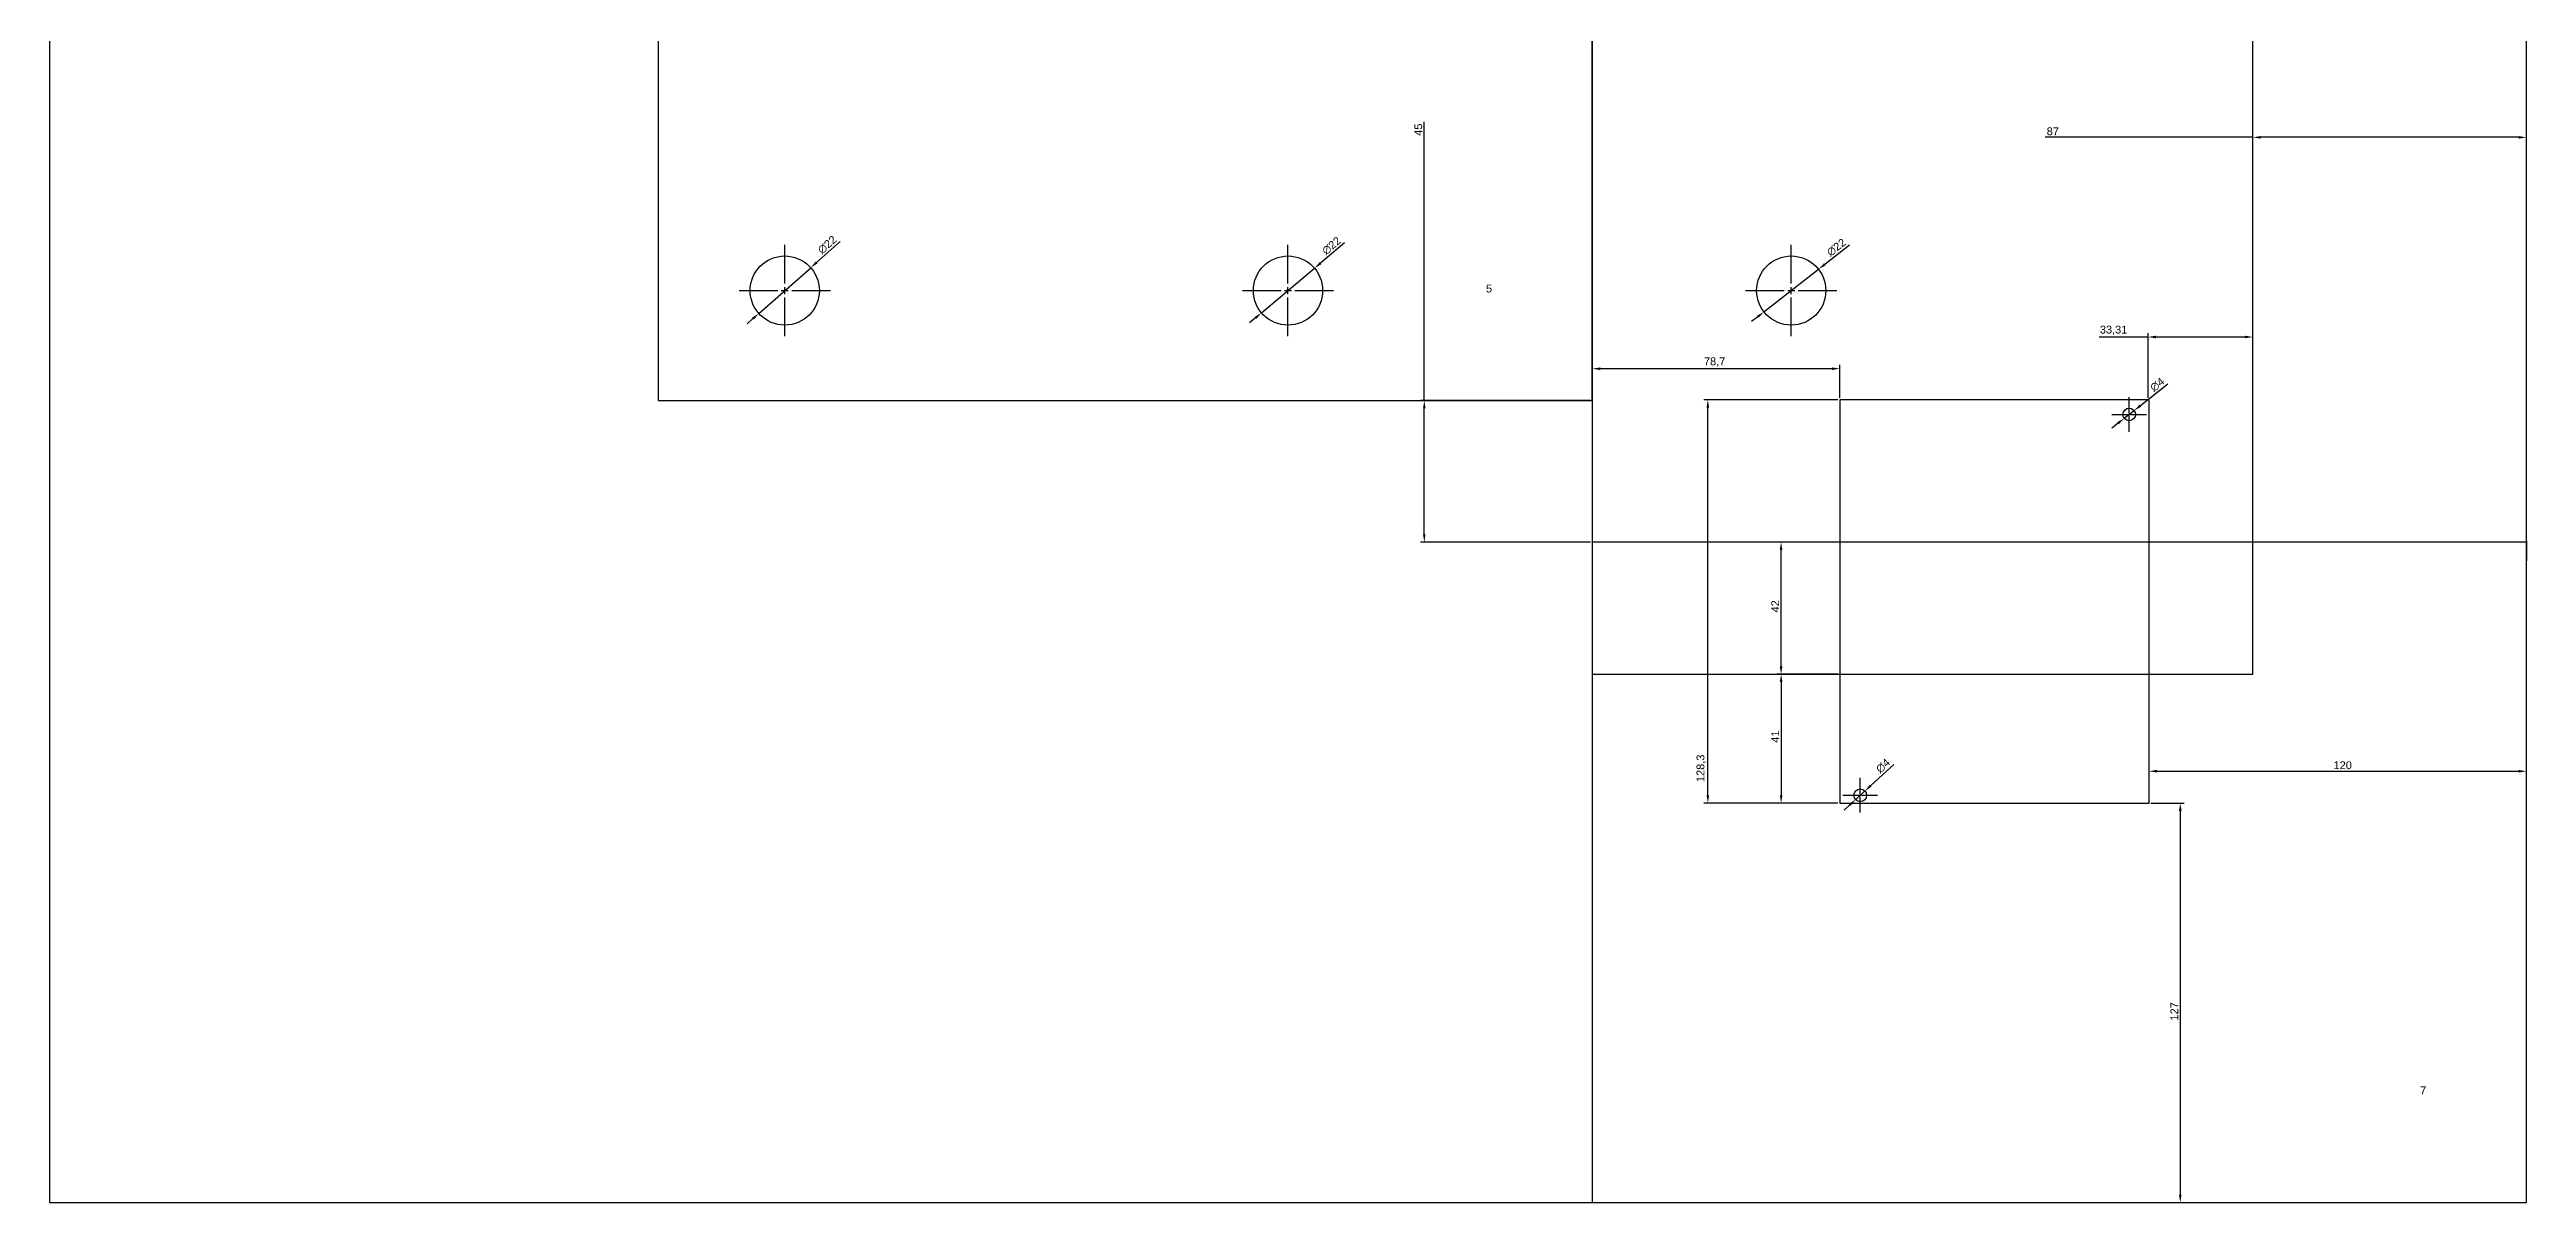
# Model space of a CAD drawing. Header units: millimetres. Extents: x 118 to 905, y 90 to 975.
# Drawn here: x 118 to 905, y 90 to 457 of the extents above; entities that cross this region are included whole.
import ezdxf

# ---------------------------------------------------------------- set-up
doc = ezdxf.new("R2010")
doc.units = ezdxf.units.MM
doc.linetypes.add('CENTER2', pattern=[28.575, 19.05, -3.175, 3.175, -3.175])
doc.styles.get("Standard").update_dxf_attribs({"font": 'arial.ttf'})
doc.dimstyles.new('ISO-25', dxfattribs={"dimtxt": 2.5, "dimasz": 2.5, "dimexe": 1.25, "dimexo": 0.625, "dimtad": 1, "dimtxsty": 'Standard', "dimcen": 2.5, "dimadec": 0, "dimazin": 0, "dimtfac": 1, "dimtmove": 0, "dimatfit": 3, "dimfxl": 1, "dimarcsym": 0})

# ---------------------------------------------------------------- blocks, each defined once
blk = doc.blocks.new('*D9')
at = {"color": 0, "lineweight": -2, "transparency": 16777216}
for p, q in [((369.08, 395.94), (361.56, 389.31)), ((343.19, 373.1), (359.69, 387.65)), ((341.32, 371.44), (339.44, 369.79))]:
    blk.add_line(p, q, dxfattribs=at)
at = {"color": 0, "transparency": 16777216}
for points in [[(361.28, 389.62), (361.84, 388.99), (359.69, 387.65)], [(341.04, 371.75), (341.59, 371.13), (343.19, 373.1)]]:
    blk.add_solid(points, dxfattribs=at)
at = {"layer": 'Defpoints', "color": 0, "transparency": 16777216}
for p in [(359.69, 387.65), (343.19, 373.1)]:
    blk.add_point(p, dxfattribs=at)
at = {"color": 0, "transparency": 16777216, "insert": (364.95, 394.93), "char_height": 2.5, "attachment_point": 5, "rotation": 41.4264}
blk.add_mtext('∅22', dxfattribs=at)
blk = doc.blocks.new('*D10')
at = {"color": 0, "lineweight": -2, "transparency": 16777216}
for p, q in [((529.43, 395.53), (521.76, 389.07)), ((503.02, 373.29), (519.85, 387.46)), ((501.11, 371.68), (499.2, 370.07))]:
    blk.add_line(p, q, dxfattribs=at)
at = {"color": 0, "transparency": 16777216}
for points in [[(521.49, 389.39), (522.03, 388.75), (519.85, 387.46)], [(500.84, 372), (501.38, 371.36), (503.02, 373.29)]]:
    blk.add_solid(points, dxfattribs=at)
at = {"layer": 'Defpoints', "color": 0, "transparency": 16777216}
for p in [(519.85, 387.46), (503.02, 373.29)]:
    blk.add_point(p, dxfattribs=at)
at = {"color": 0, "transparency": 16777216, "insert": (525.28, 394.61), "char_height": 2.5, "attachment_point": 5, "rotation": 40.10571}
blk.add_mtext('∅22', dxfattribs=at)
blk = doc.blocks.new('*D12')
at = {"color": 0, "lineweight": -2, "transparency": 16777216}
for p, q in [((689.97, 394.86), (682.07, 388.69)), ((662.77, 373.6), (680.1, 387.15)), ((660.8, 372.06), (658.83, 370.52))]:
    blk.add_line(p, q, dxfattribs=at)
at = {"color": 0, "transparency": 16777216}
for points in [[(681.82, 389.02), (682.33, 388.36), (680.1, 387.15)], [(660.55, 372.39), (661.06, 371.73), (662.77, 373.6)]]:
    blk.add_solid(points, dxfattribs=at)
at = {"layer": 'Defpoints', "color": 0, "transparency": 16777216}
for p in [(680.1, 387.15), (662.77, 373.6)]:
    blk.add_point(p, dxfattribs=at)
at = {"color": 0, "transparency": 16777216, "insert": (685.79, 394.1), "char_height": 2.5, "attachment_point": 5, "rotation": 38.02015}
blk.add_mtext('∅22', dxfattribs=at)
blk = doc.blocks.new('*U22')
at = {"color": 0, "linetype": 'CENTER2', "transparency": 16777216}
for p, q in [((0, 2.2), (0, 14.5)), ((-14.5, 0), (-2.2, 0)), ((2.2, 0), (14.5, 0)), ((0, -14.5), (0, -2.2))]:
    blk.add_line(p, q, dxfattribs=at)
at = {"color": 0, "linetype": 'Continuous', "transparency": 16777216}
for p, q in [((-1.1, 0), (1.1, 0)), ((0, -1.1), (0, 1.1))]:
    blk.add_line(p, q, dxfattribs=at)
blk = doc.blocks.new('*U23')
at = {"color": 0, "linetype": 'CENTER2', "transparency": 16777216}
for p, q in [((0, 2.2), (0, 14.5)), ((-14.5, 0), (-2.2, 0)), ((2.2, 0), (14.5, 0)), ((0, -14.5), (0, -2.2))]:
    blk.add_line(p, q, dxfattribs=at)
at = {"color": 0, "linetype": 'Continuous', "transparency": 16777216}
for p, q in [((-1.1, 0), (1.1, 0)), ((0, -1.1), (0, 1.1))]:
    blk.add_line(p, q, dxfattribs=at)
blk = doc.blocks.new('*U24')
at = {"color": 0, "linetype": 'CENTER2', "transparency": 16777216}
for p, q in [((0, 2.2), (0, 14.5)), ((-14.5, 0), (-2.2, 0)), ((2.2, 0), (14.5, 0)), ((0, -14.5), (0, -2.2))]:
    blk.add_line(p, q, dxfattribs=at)
at = {"color": 0, "linetype": 'Continuous', "transparency": 16777216}
for p, q in [((-1.1, 0), (1.1, 0)), ((0, -1.1), (0, 1.1))]:
    blk.add_line(p, q, dxfattribs=at)
blk = doc.blocks.new('*D27')
at = {"color": 0, "lineweight": -2, "transparency": 16777216}
for p, q in [((791.22, 350.64), (782.43, 343.75)), ((777.31, 339.74), (780.46, 342.21)), ((775.35, 338.2), (773.38, 336.65))]:
    blk.add_line(p, q, dxfattribs=at)
at = {"color": 0, "transparency": 16777216}
for points in [[(775.09, 338.52), (775.6, 337.87), (777.31, 339.74)], [(782.17, 344.08), (782.69, 343.42), (780.46, 342.21)]]:
    blk.add_solid(points, dxfattribs=at)
at = {"layer": 'Defpoints', "color": 0, "transparency": 16777216}
for p in [(777.31, 339.74), (780.46, 342.21)]:
    blk.add_point(p, dxfattribs=at)
at = {"color": 0, "transparency": 16777216, "insert": (787.8, 350.46), "char_height": 2.5, "attachment_point": 5, "rotation": 38.098}
blk.add_mtext('∅4', dxfattribs=at)
blk = doc.blocks.new('*D28')
at = {"color": 0, "lineweight": -2, "transparency": 16777216}
for p, q in [((704.01, 229.69), (696.69, 222.93)), ((691.92, 218.52), (694.86, 221.23)), ((690.08, 216.82), (688.25, 215.12))]:
    blk.add_line(p, q, dxfattribs=at)
at = {"color": 0, "transparency": 16777216}
for points in [[(696.41, 223.23), (696.98, 222.62), (694.86, 221.23)], [(689.8, 217.13), (690.36, 216.51), (691.92, 218.52)]]:
    blk.add_solid(points, dxfattribs=at)
at = {"layer": 'Defpoints', "color": 0, "transparency": 16777216}
for p in [(694.86, 221.23), (691.92, 218.52)]:
    blk.add_point(p, dxfattribs=at)
at = {"color": 0, "transparency": 16777216, "insert": (700.62, 229.24), "char_height": 2.5, "attachment_point": 5, "rotation": 42.73123}
blk.add_mtext('∅4', dxfattribs=at)
blk = doc.blocks.new('*U29')
at = {"color": 0, "linetype": 'CENTER2', "transparency": 16777216}
for p, q in [((-5.5, 0), (-0.4, 0)), ((0, 0.4), (0, 5.5)), ((0.4, 0), (5.5, 0)), ((0, -5.5), (0, -0.4))]:
    blk.add_line(p, q, dxfattribs=at)
at = {"color": 0, "linetype": 'Continuous', "transparency": 16777216}
for p, q in [((-0.2, 0), (0.2, 0)), ((0, -0.2), (0, 0.2))]:
    blk.add_line(p, q, dxfattribs=at)
blk = doc.blocks.new('*U30')
at = {"color": 0, "linetype": 'CENTER2', "transparency": 16777216}
for p, q in [((-5.5, 0), (-0.4, 0)), ((0, 0.4), (0, 5.5)), ((0.4, 0), (5.5, 0)), ((0, -5.5), (0, -0.4))]:
    blk.add_line(p, q, dxfattribs=at)
at = {"color": 0, "linetype": 'Continuous', "transparency": 16777216}
for p, q in [((-0.2, 0), (0.2, 0)), ((0, -0.2), (0, 0.2))]:
    blk.add_line(p, q, dxfattribs=at)
blk = doc.blocks.new('*D35')
at = {"color": 0, "lineweight": -2, "transparency": 16777216}
for p, q in [((785.81, 217.37), (796.37, 217.37)), ((795.12, 214.87), (795.12, 92.87)), ((785.81, 90.37), (796.37, 90.37))]:
    blk.add_line(p, q, dxfattribs=at)
at = {"color": 0, "transparency": 16777216}
for points in [[(794.7, 214.87), (795.54, 214.87), (795.12, 217.37)], [(794.7, 92.87), (795.54, 92.87), (795.12, 90.37)]]:
    blk.add_solid(points, dxfattribs=at)
at = {"layer": 'Defpoints', "color": 0, "transparency": 16777216}
for p in [(785.19, 217.37), (785.19, 90.37), (795.12, 90.37)]:
    blk.add_point(p, dxfattribs=at)
at = {"color": 0, "transparency": 16777216, "insert": (793.24, 151.13), "char_height": 2.5, "attachment_point": 5, "rotation": 90}
blk.add_mtext('127', dxfattribs=at)
blk = doc.blocks.new('*D36')
at = {"color": 0, "lineweight": -2, "transparency": 16777216}
for p, q in [((785.19, 218), (785.19, 228.76)), ((905.19, 218), (905.19, 228.76)), ((787.69, 227.51), (902.69, 227.51))]:
    blk.add_line(p, q, dxfattribs=at)
at = {"color": 0, "transparency": 16777216}
for points in [[(787.69, 227.93), (787.69, 227.09), (785.19, 227.51)], [(902.69, 227.93), (902.69, 227.09), (905.19, 227.51)]]:
    blk.add_solid(points, dxfattribs=at)
at = {"layer": 'Defpoints', "color": 0, "transparency": 16777216}
for p in [(905.19, 227.51), (785.19, 217.37), (905.19, 217.37)]:
    blk.add_point(p, dxfattribs=at)
at = {"color": 0, "transparency": 16777216, "insert": (846.77, 229.41), "char_height": 2.5, "attachment_point": 5}
blk.add_mtext('120', dxfattribs=at)
blk = doc.blocks.new('*D37')
at = {"color": 0, "lineweight": -2, "transparency": 16777216}
for p, q in [((686.26, 258.37), (666.97, 258.37)), ((668.22, 255.87), (668.22, 219.87)), ((686.26, 217.37), (666.97, 217.37))]:
    blk.add_line(p, q, dxfattribs=at)
at = {"color": 0, "transparency": 16777216}
for points in [[(667.81, 255.87), (668.64, 255.87), (668.22, 258.37)], [(667.81, 219.87), (668.64, 219.87), (668.22, 217.37)]]:
    blk.add_solid(points, dxfattribs=at)
at = {"layer": 'Defpoints', "color": 0, "transparency": 16777216}
for p in [(686.89, 258.37), (668.22, 217.37), (686.89, 217.37)]:
    blk.add_point(p, dxfattribs=at)
at = {"color": 0, "transparency": 16777216, "insert": (666.34, 238.53), "char_height": 2.5, "attachment_point": 5, "rotation": 90}
blk.add_mtext('41', dxfattribs=at)
blk = doc.blocks.new('*D38')
at = {"color": 0, "lineweight": -2, "transparency": 16777216}
for p, q in [((686.26, 300.37), (666.96, 300.37)), ((668.21, 260.87), (668.21, 297.87)), ((686.26, 258.37), (666.96, 258.37))]:
    blk.add_line(p, q, dxfattribs=at)
at = {"color": 0, "transparency": 16777216}
for points in [[(667.8, 297.87), (668.63, 297.87), (668.21, 300.37)], [(667.8, 260.87), (668.63, 260.87), (668.21, 258.37)]]:
    blk.add_solid(points, dxfattribs=at)
at = {"layer": 'Defpoints', "color": 0, "transparency": 16777216}
for p in [(668.21, 300.37), (686.89, 300.37), (686.89, 258.37)]:
    blk.add_point(p, dxfattribs=at)
at = {"color": 0, "transparency": 16777216, "insert": (666.33, 279.95), "char_height": 2.5, "attachment_point": 5, "rotation": 90}
blk.add_mtext('42', dxfattribs=at)
blk = doc.blocks.new('*D39')
at = {"color": 0, "lineweight": -2, "transparency": 16777216}
for p, q in [((608.19, 346.3), (608.19, 356.77)), ((684.39, 355.52), (610.69, 355.52)), ((686.89, 346.3), (686.89, 356.77))]:
    blk.add_line(p, q, dxfattribs=at)
at = {"color": 0, "transparency": 16777216}
for points in [[(610.69, 355.93), (610.69, 355.1), (608.19, 355.52)], [(684.39, 355.93), (684.39, 355.1), (686.89, 355.52)]]:
    blk.add_solid(points, dxfattribs=at)
at = {"layer": 'Defpoints', "color": 0, "transparency": 16777216}
for p in [(608.19, 355.52), (608.19, 345.67), (686.89, 345.67)]:
    blk.add_point(p, dxfattribs=at)
at = {"color": 0, "transparency": 16777216, "insert": (647.08, 357.64), "char_height": 2.5, "attachment_point": 5}
blk.add_mtext('78,7', dxfattribs=at)
blk = doc.blocks.new('*D40')
at = {"color": 0, "lineweight": -2, "transparency": 16777216}
for p, q in [((784.88, 365.6), (769.33, 365.6)), ((784.88, 346.3), (784.88, 366.85)), ((815.69, 365.6), (787.38, 365.6)), ((818.19, 346.3), (818.19, 366.85))]:
    blk.add_line(p, q, dxfattribs=at)
at = {"color": 0, "transparency": 16777216}
for points in [[(787.38, 366.02), (787.38, 365.19), (784.88, 365.6)], [(815.69, 366.02), (815.69, 365.19), (818.19, 365.6)]]:
    blk.add_solid(points, dxfattribs=at)
at = {"layer": 'Defpoints', "color": 0, "transparency": 16777216}
for p in [(818.19, 365.6), (784.88, 345.67), (818.19, 345.67)]:
    blk.add_point(p, dxfattribs=at)
at = {"color": 0, "transparency": 16777216, "insert": (773.93, 367.73), "char_height": 2.5, "attachment_point": 5}
blk.add_mtext('33,31', dxfattribs=at)
blk = doc.blocks.new('*D51')
at = {"color": 0, "lineweight": -2, "transparency": 16777216}
for p, q in [((686.26, 345.67), (643.67, 345.67)), ((644.92, 219.87), (644.92, 343.17)), ((686.26, 217.37), (643.67, 217.37))]:
    blk.add_line(p, q, dxfattribs=at)
at = {"color": 0, "transparency": 16777216}
for points in [[(644.51, 343.17), (645.34, 343.17), (644.92, 345.67)], [(644.51, 219.87), (645.34, 219.87), (644.92, 217.37)]]:
    blk.add_solid(points, dxfattribs=at)
at = {"layer": 'Defpoints', "color": 0, "transparency": 16777216}
for p in [(644.92, 345.67), (686.89, 345.67), (686.89, 217.37)]:
    blk.add_point(p, dxfattribs=at)
at = {"color": 0, "transparency": 16777216, "insert": (642.8, 228.44), "char_height": 2.5, "attachment_point": 5, "rotation": 90}
blk.add_mtext('128,3', dxfattribs=at)
blk = doc.blocks.new('*D53')
at = {"color": 0, "lineweight": -2, "transparency": 16777216}
for p, q in [((818.19, 429.1), (752.2, 429.1)), ((818.19, 407.5), (818.19, 430.35)), ((902.69, 429.1), (820.69, 429.1)), ((905.19, 407.5), (905.19, 430.35))]:
    blk.add_line(p, q, dxfattribs=at)
at = {"color": 0, "transparency": 16777216}
for points in [[(820.69, 429.51), (820.69, 428.68), (818.19, 429.1)], [(902.69, 429.51), (902.69, 428.68), (905.19, 429.1)]]:
    blk.add_solid(points, dxfattribs=at)
at = {"layer": 'Defpoints', "color": 0, "transparency": 16777216}
for p in [(905.19, 429.1), (818.19, 406.87), (905.19, 406.87)]:
    blk.add_point(p, dxfattribs=at)
at = {"color": 0, "transparency": 16777216, "insert": (754.61, 431), "char_height": 2.5, "attachment_point": 5}
blk.add_mtext('87', dxfattribs=at)
blk = doc.blocks.new('*D54')
at = {"color": 0, "lineweight": -2, "transparency": 16777216}
for p, q in [((554.77, 345.37), (554.77, 434.01)), ((607.56, 345.37), (553.52, 345.37)), ((554.77, 302.87), (554.77, 342.87)), ((607.56, 300.37), (553.52, 300.37))]:
    blk.add_line(p, q, dxfattribs=at)
at = {"color": 0, "transparency": 16777216}
for points in [[(554.35, 342.87), (555.18, 342.87), (554.77, 345.37)], [(554.35, 302.87), (555.18, 302.87), (554.77, 300.37)]]:
    blk.add_solid(points, dxfattribs=at)
at = {"layer": 'Defpoints', "color": 0, "transparency": 16777216}
for p in [(554.77, 345.37), (608.19, 345.37), (608.19, 300.37)]:
    blk.add_point(p, dxfattribs=at)
at = {"color": 0, "transparency": 16777216, "insert": (552.87, 431.53), "char_height": 2.5, "attachment_point": 5, "rotation": 90}
blk.add_mtext('45', dxfattribs=at)

msp = doc.modelspace()

# ---------------------------------------------------------------- linework, layer by layer
msp.add_line((905.187, 300.743), (905.187, 294.443))
for points in [[(117.687, 90.373), (905.187, 90.373), (905.187, 975.373), (117.687, 975.373)], [(608.187, 555.373), (311.187, 555.373), (311.187, 345.373), (608.187, 345.373)], [(608.187, 555.373), (608.187, 258.373), (818.187, 258.373), (818.187, 555.373)], [(686.887, 217.373), (785.187, 217.373), (785.187, 345.673), (686.887, 345.673)], [(905.187, 300.373), (608.187, 300.373), (608.187, 90.373), (905.187, 90.373)]]:
    msp.add_lwpolyline(points, close=True)
for centre, radius in [((351.437, 380.373), 11), ((511.437, 380.373), 11), ((671.437, 380.373), 11), ((778.887, 340.973), 2), ((693.387, 219.873), 2)]:
    msp.add_circle(centre, radius)

# ---------------------------------------------------------------- block references
at = {"linetype": 'CENTER2'}
for name, p in [('*U22', (351.437, 380.373)), ('*U23', (511.437, 380.373)), ('*U24', (671.437, 380.373)), ('*U30', (778.887, 340.973)), ('*U29', (693.387, 219.873))]:
    msp.add_blockref(name, p, dxfattribs=at)

# ---------------------------------------------------------------- texts
at = {"char_height": 2.5, "attachment_point": 1}
for s, insert in [('5', (574.382, 382.263)), ('7', (871.382, 127.263))]:
    msp.add_mtext_dynamic_manual_height_columns(s, width=19.27315, gutter_width=12.5, heights=[0], dxfattribs=dict(at, insert=insert))

# ---------------------------------------------------------------- dimensions: what is measured, and where the dimension line sits
for base, p1, p2, picture, middle in [((554.765, 345.373), (608.187, 300.373), (608.187, 345.373), '*D54', (554.765, 431.535)), ((644.923, 345.673), (686.887, 217.373), (686.887, 345.673), '*D51', (644.923, 228.444)), ((668.212, 300.373), (686.887, 258.373), (686.887, 300.373), '*D38', (668.212, 279.947)), ((668.223, 217.373), (686.887, 258.373), (686.887, 217.373), '*D37', (668.223, 238.529)), ((795.119, 90.373), (785.187, 217.373), (785.187, 90.373), '*D35', (795.119, 151.126))]:
    dim = msp.add_linear_dim(base=base, p1=p1, p2=p2, angle=90, dimstyle='ISO-25')
    dim.commit()
    dim.dimension.update_dxf_attribs({"geometry": picture, "text_midpoint": middle, "dimtype": 160})
for base, p1, p2, picture, middle in [((905.187, 429.096), (818.187, 406.873), (905.187, 406.873), '*D53', (754.614, 429.096)), ((818.1874, 365.6031), (784.882, 345.6735), (818.1874, 345.6735), '*D40', (773.9331, 365.6031)), ((608.187, 355.515), (686.887, 345.673), (608.187, 345.673), '*D39', (647.078, 355.515)), ((905.187, 227.511), (785.187, 217.373), (905.187, 217.373), '*D36', (846.767, 227.511))]:
    dim = msp.add_linear_dim(base=base, p1=p1, p2=p2, dimstyle='ISO-25')
    dim.commit()
    dim.dimension.update_dxf_attribs({"geometry": picture, "text_midpoint": middle, "dimtype": 160})
for p1, p2, picture, middle in [((343.19, 373.095), (359.685, 387.652), '*D9', (364.951, 394.928)), ((503.024, 373.287), (519.851, 387.46), '*D10', (525.283, 394.612)), ((662.772, 373.598), (680.103, 387.149), '*D12', (685.792, 394.099))]:
    dim = msp.add_diameter_dim_2p(p1=p1, p2=p2, dimstyle='ISO-25')
    dim.commit()
    dim.dimension.update_dxf_attribs({"geometry": picture, "text_midpoint": middle})
for p1, p2, picture, middle in [((777.314, 339.739), (780.461, 342.208), '*D27', (789.012, 348.912)), ((691.918, 218.516), (694.857, 221.231), '*D28', (701.958, 227.791))]:
    dim = msp.add_diameter_dim_2p(p1=p1, p2=p2, dimstyle='ISO-25')
    dim.commit()
    dim.dimension.update_dxf_attribs({"geometry": picture, "text_midpoint": middle, "dimtype": 163})

doc.saveas('drawing.dxf')
